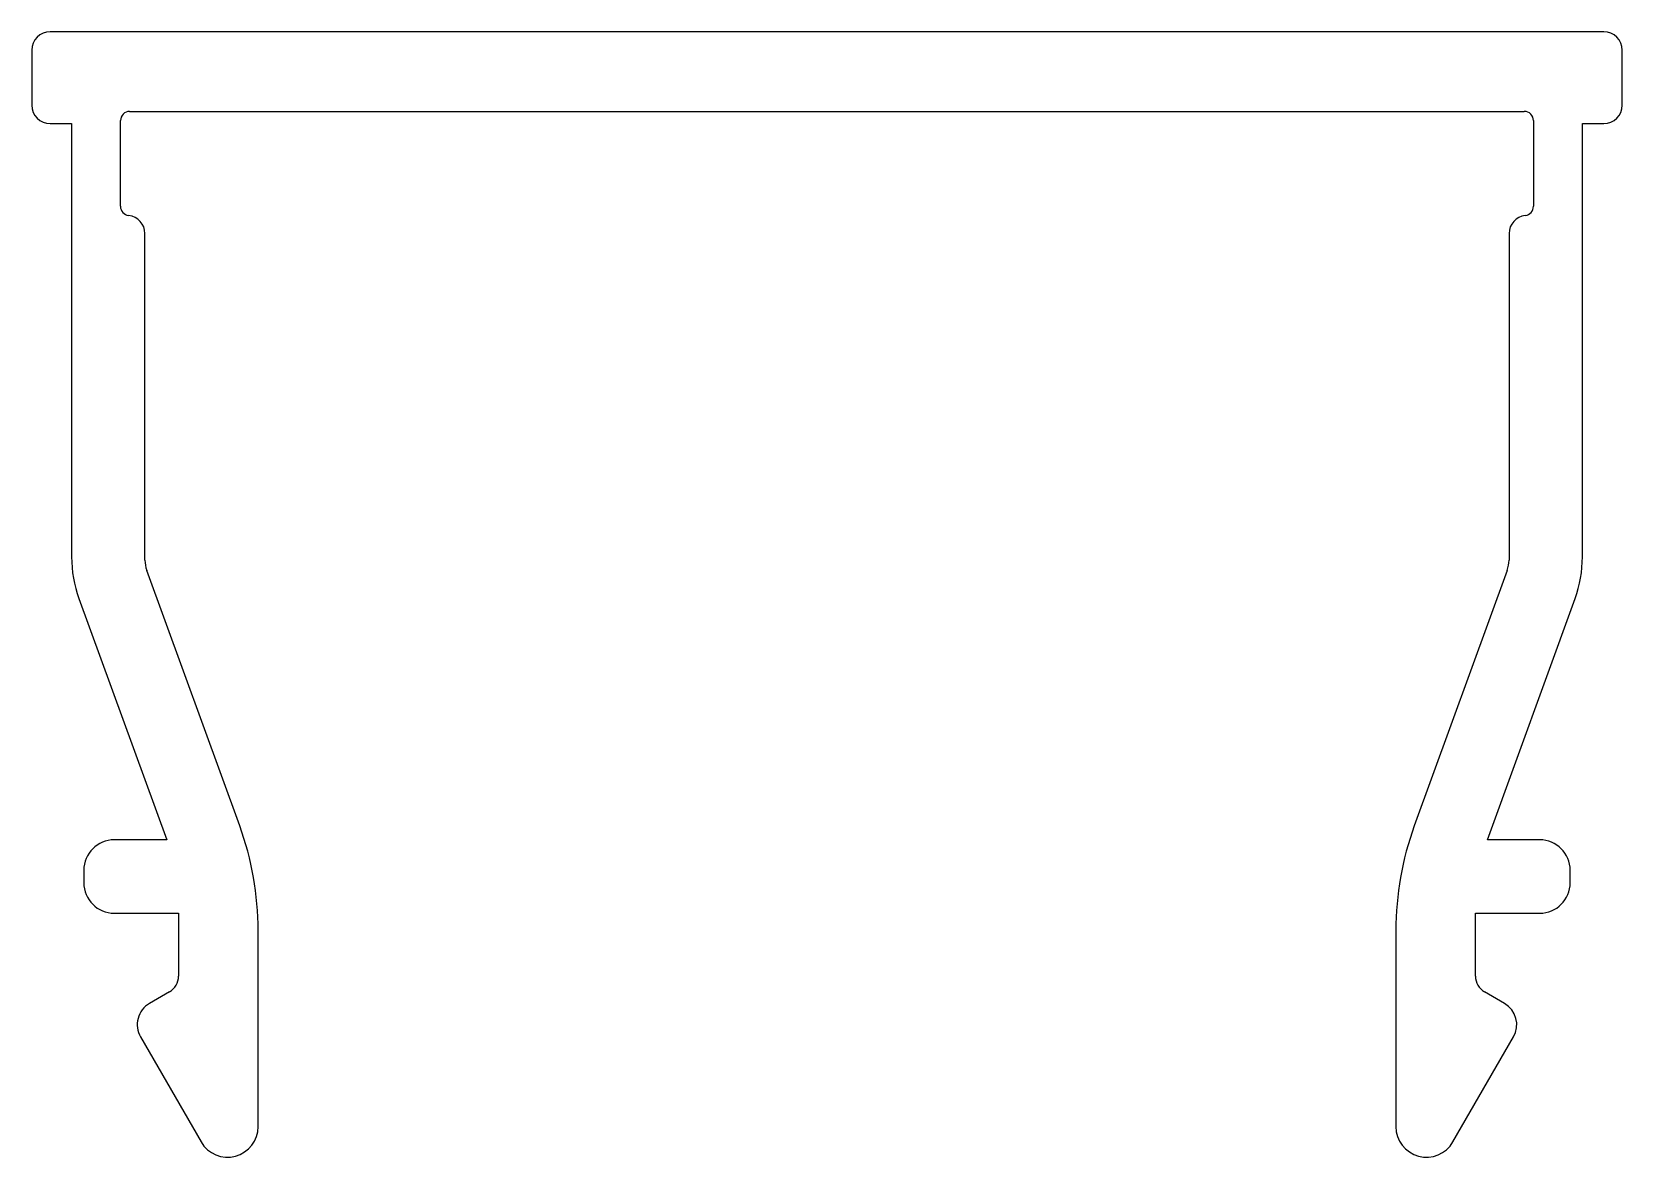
# Model space of a CAD drawing. Extents: x 2804.2 to 2830.2, y 1264.9 to 1283.3.
import ezdxf

# ---------------------------------------------------------------- set-up
doc = ezdxf.new("R2010")
doc.units = 0
doc.layers.get('0').update_dxf_attribs({"linetype": 'CONTINUOUS'})

msp = doc.modelspace()

# ---------------------------------------------------------------- linework, layer by layer
for p, q in [((2829.884, 1283.323), (2804.484, 1283.323)), ((2804.184, 1283.023), (2804.184, 1282.123)), ((2830.184, 1282.123), (2830.184, 1283.023)), ((2804.484, 1281.823), (2804.834, 1281.823)), ((2804.834, 1281.823), (2804.834, 1274.747)), ((2805.634, 1280.473), (2805.634, 1281.873)), ((2805.784, 1282.023), (2828.584, 1282.023)), ((2828.734, 1281.873), (2828.734, 1280.473)), ((2829.534, 1281.823), (2829.884, 1281.823)), ((2829.534, 1274.747), (2829.534, 1281.823)), ((2806.034, 1274.694), (2806.034, 1280.026)), ((2828.334, 1280.026), (2828.334, 1274.694)), ((2807.583, 1270.351), (2806.064, 1274.523)), ((2828.304, 1274.523), (2826.786, 1270.351)), ((2804.955, 1274.063), (2806.389, 1270.123)), ((2827.98, 1270.123), (2829.414, 1274.063)), ((2806.389, 1270.123), (2805.534, 1270.123)), ((2828.834, 1270.123), (2827.98, 1270.123)), ((2805.034, 1269.623), (2805.034, 1269.423)), ((2829.334, 1269.423), (2829.334, 1269.623)), ((2805.534, 1268.923), (2806.584, 1268.923)), ((2806.584, 1268.923), (2806.584, 1267.897)), ((2827.784, 1268.923), (2828.834, 1268.923)), ((2827.784, 1267.897), (2827.784, 1268.923)), ((2807.884, 1265.437), (2807.884, 1268.641)), ((2826.484, 1268.641), (2826.484, 1265.437)), ((2806.434, 1267.637), (2806.108, 1267.449)), ((2828.261, 1267.449), (2827.934, 1267.637)), ((2805.961, 1266.902), (2806.951, 1265.187)), ((2827.417, 1265.187), (2828.407, 1266.902))]:
    msp.add_line(p, q)
for centre, radius, start, end in [((2804.484, 1283.023), 0.3, 90, 180), ((2829.884, 1283.023), 0.3, 0, 90), ((2804.484, 1282.123), 0.3, 180, 270), ((2829.884, 1282.123), 0.3, 270, 360), ((2805.784, 1281.873), 0.15, 90, 180), ((2828.584, 1281.873), 0.15, 0, 90), ((2805.784, 1280.473), 0.15, 180, 263.6206), ((2805.734, 1280.026), 0.3, 0, 83.6206), ((2828.634, 1280.026), 0.3, 96.3794, 180), ((2828.584, 1280.473), 0.15, 276.3794, 0), ((2806.834, 1274.747), 2, 180, 200), ((2806.534, 1274.694), 0.5, 180, 200), ((2827.834, 1274.694), 0.5, 340, 360), ((2827.534, 1274.747), 2, 340, 0), ((2805.534, 1269.623), 0.5, 90, 180), ((2802.884, 1268.641), 5, 0, 20), ((2831.484, 1268.641), 5, 160, 180), ((2828.834, 1269.623), 0.5, 0, 90), ((2805.534, 1269.423), 0.5, 180, 270), ((2828.834, 1269.423), 0.5, 270, 0), ((2806.284, 1267.897), 0.3, 300, 0), ((2828.084, 1267.897), 0.3, 180, 240), ((2806.308, 1267.102), 0.4, 120, 210), ((2828.061, 1267.102), 0.4, 330, 60), ((2807.384, 1265.437), 0.5, 210, 0), ((2826.984, 1265.437), 0.5, 180, 330)]:
    msp.add_arc(centre, radius, start, end)

doc.saveas('drawing.dxf')
